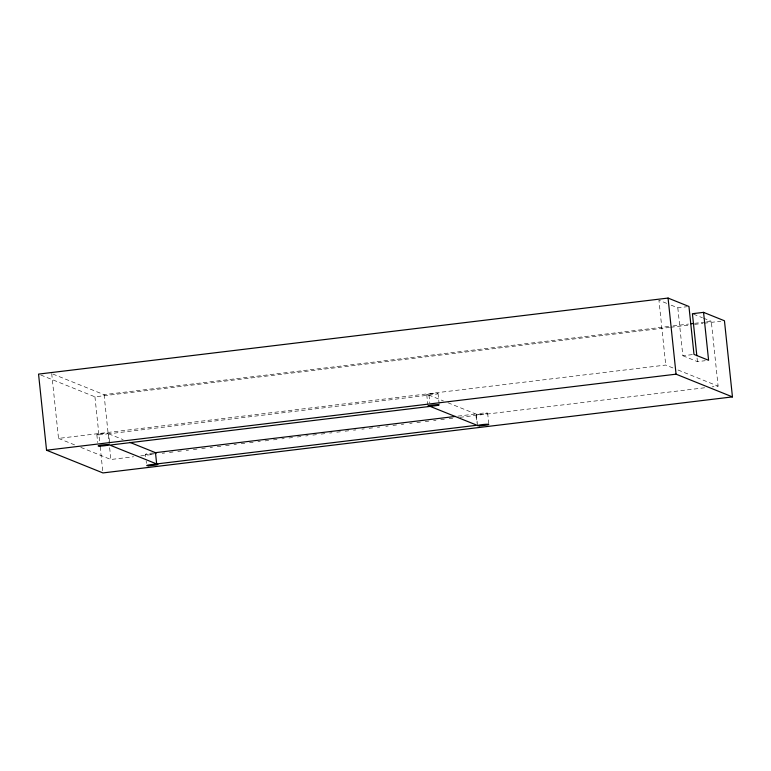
<?xml version="1.0" encoding="UTF-8"?>
<svg xmlns="http://www.w3.org/2000/svg" width="771" height="771" viewBox="0 0 771 771"><rect width="100%" height="100%" fill="white"/><g stroke="black" fill="none" stroke-linecap="round" stroke-linejoin="round"><path stroke-width="0.58" stroke-dasharray="3.85 2.89" d="M671.146 305.152L677.815 307.831L686.73 306.752M52.823 374.031L104.066 394.665L671.849 326.075M673.044 325.931L688.58 324.061M694.565 323.338L705.32 322.037M706.515 321.892L711.296 321.314L718.109 386.146L712.134 386.869M40.757 375.005L94.939 396.824L669.507 327.415M670.693 327.27L688.619 325.111M694.584 324.389L702.95 323.377M704.145 323.232L720.866 321.208M677.815 307.831L682.846 355.749L693.996 354.409M51.705 373.578L58.519 438.41L665.749 365.059L673.546 368.201M682.846 355.749L697.447 361.628L705.253 360.693M109.492 441.706L108.663 433.813L428.984 395.118L443.479 400.959M457.878 416.138L475.813 413.979L476.757 422.99M80.801 447.382L110.879 459.497L133.595 456.75M140.765 455.883L153.911 454.302M162.276 453.29L164.676 453.001M169.456 452.423L173.041 451.989M177.822 451.411L181.407 450.977M186.187 450.399L188.577 450.11M193.357 449.532L196.942 449.098M201.723 448.52L205.317 448.086M210.097 447.508L212.488 447.219M217.268 446.64L220.853 446.216M225.633 445.638L229.218 445.204M233.999 444.626L236.389 444.337M241.169 443.759L244.754 443.325M249.544 442.747L253.129 442.313M257.909 441.735L260.299 441.446M265.079 440.867L268.665 440.434M273.445 439.855L277.03 439.422M281.81 438.844L284.2 438.564M288.99 437.986L292.575 437.552M297.355 436.974L300.941 436.54M305.721 435.962L308.111 435.673M312.891 435.095L316.476 434.661M321.256 434.083L324.842 433.649M329.631 433.071L332.022 432.782M336.802 432.203L340.387 431.77M345.167 431.191L348.752 430.758M353.532 430.189L355.923 429.9M361.898 429.177L364.288 428.888M369.078 428.31L372.663 427.876M377.443 427.298L379.833 427.009M385.808 426.286L388.199 425.997M392.979 425.419L396.564 424.985M401.344 424.407L403.734 424.117M409.709 423.395L412.109 423.106M416.889 422.537L420.474 422.103M425.255 421.525L428.84 421.091M433.62 420.513L436.01 420.224M440.79 419.646L444.375 419.212M449.156 418.634L452.75 418.2M459.921 417.333L706.159 387.591M666.703 303.36L658.935 300.227L665.749 365.059M693.524 314.163L702.41 317.739M703.518 318.182L711.296 321.314M677.998 369.993L718.109 386.146M447.941 402.751L475.813 413.979M108.663 433.813L123.148 439.653M58.519 438.41L75.23 445.137M697.071 358.033L697.447 361.628M487.638 413.121L488.824 424.397M476.353 414.384L477.538 425.659M438.044 393.538L439.113 403.686M428.984 395.118L429.813 403.011M426.758 394.8L427.828 404.948M153.516 452.982A5.696 0.52 -6 0 0 145.468 454.331L146.066 459.969M146.182 461.097L146.423 463.352M104.066 394.665L109.193 443.566M109.646 447.71L110.879 459.497M94.939 396.824L99.69 442.005M100.191 446.766L102.813 471.736M96.847 434.68L97.676 442.573M154.345 453.791A5.696 0.52 -6 0 1 145.468 454.331M428.753 394.945A5.696 0.52 -6 0 0 437.976 393.682A5.696 0.52 -6 0 0 430.478 393.875A5.696 0.52 -6 0 0 428.753 394.945M478.338 414.528A5.696 0.52 -6 0 0 487.561 413.266A5.696 0.52 -6 0 0 480.073 413.458A5.696 0.52 -6 0 0 478.338 414.528M98.833 434.825A5.696 0.52 -6 0 0 108.056 433.562A5.696 0.52 -6 0 0 100.567 433.765A5.696 0.52 -6 0 0 98.833 434.825"/><path stroke-width="1.16" d="M703.557 312.361L708.597 360.288L693.996 354.409L688.956 306.482L668.062 298.069L38.55 374.108L46.549 450.225L102.938 472.931L732.45 396.892L724.451 320.775L703.557 312.361L692.416 313.71L696.82 355.643M690.97 323.772L693.36 323.483M46.549 450.225L676.061 374.176L732.45 396.892M129.836 442.342L155.482 452.664L455.488 416.427M156.667 463.94L476.998 425.245L430.17 406.394L109.848 445.089L156.667 463.94L155.482 452.664M668.062 298.069L676.061 374.176M154.769 452.924A5.696 0.52 -6 0 1 156.436 452.972M479.523 425.804A5.696 0.52 -6 0 0 488.747 424.532A5.696 0.52 -6 0 0 481.258 424.734A5.696 0.52 -6 0 0 479.523 425.804M429.939 406.221A5.696 0.52 -6 0 0 439.162 404.948A5.696 0.52 -6 0 0 431.664 405.151A5.696 0.52 -6 0 0 429.939 406.221M100.018 446.101A5.696 0.52 -6 0 0 109.241 444.838A5.696 0.52 -6 0 0 101.753 445.04A5.696 0.52 -6 0 0 100.018 446.101M148.649 465.751A5.696 0.52 -6 0 0 157.872 464.489A5.696 0.52 -6 0 0 150.374 464.691A5.696 0.52 -6 0 0 148.649 465.751"/></g></svg>
